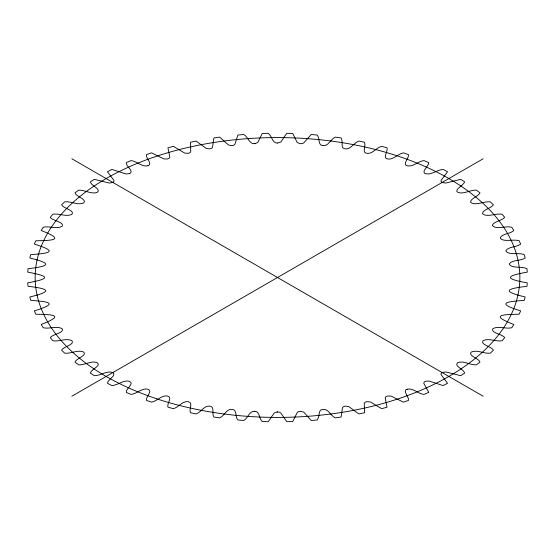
<?xml version="1.0" encoding="UTF-8"?>
<svg xmlns="http://www.w3.org/2000/svg" width="555" height="555" viewBox="0 0 555 555"><rect width="100%" height="100%" fill="white"/><g stroke="black" fill="none" stroke-linecap="round" stroke-linejoin="round"><path stroke-width="0.83" d="M254.724 411.31C249.181 410.749 248.057 418.276 243.784 420.475A249.923 144.293 0 0 1 237.873 419.969C235.008 417.02 237.346 409.618 232.066 409.368C226.44 408.653 224.352 415.973 219.676 417.873A249.923 144.293 0 0 1 213.883 417.041C211.476 413.752 215.167 406.815 209.901 406.163C204.15 405.226 201.167 412.33 196.123 413.926A249.923 144.293 0 0 1 190.497 412.767C188.631 409.222 193.612 402.68 188.284 401.695C182.456 400.634 178.71 407.377 173.354 408.667A249.923 144.293 0 0 1 167.95 407.19C166.632 403.325 172.834 397.616 167.672 396.062C161.72 394.688 157.238 401.189 151.584 402.139A249.923 144.293 0 0 1 146.464 400.37C145.729 396.319 153.027 391.317 148.074 389.277C142.045 387.619 136.925 393.807 131.029 394.418A249.923 144.293 0 0 1 126.235 392.357C126.117 388.195 134.4 383.894 129.683 381.396C123.619 379.495 117.958 385.309 111.888 385.565A249.923 144.293 0 0 1 107.462 383.248C107.83 379.176 117.147 375.485 112.679 372.488C106.629 370.4 100.517 375.763 94.336 375.673A249.923 144.293 0 0 1 90.326 373.113C91.519 368.798 101.19 366.175 97.409 362.748C91.436 360.188 84.818 365.329 78.553 364.836A249.923 144.293 0 0 1 74.994 362.061C76.361 358.246 87.239 355.713 83.722 352.071C77.846 349.366 70.943 353.986 64.685 353.153A249.923 144.293 0 0 1 61.612 350.198C63.416 346.466 74.911 344.78 71.942 340.694C66.225 337.773 59.066 341.922 52.864 340.749A249.923 144.293 0 0 1 50.311 337.627C52.586 334.006 64.47 333.146 62.181 328.726C56.693 325.521 49.291 329.261 43.214 327.727A249.923 144.293 0 0 1 41.195 324.481C65.643 315.018 52.878 314.532 35.811 314.227A249.923 144.293 0 0 1 34.361 310.883C58.809 303.356 49.561 301.587 30.74 300.38A249.923 144.293 0 0 1 29.859 296.967C53.8 291.208 48.479 288.683 28.041 286.304A249.923 144.293 0 0 1 27.75 282.856C50.158 278.763 50.214 276.244 27.75 272.144A249.923 144.293 0 0 1 28.041 268.696C48.465 266.296 53.842 263.812 29.859 258.033A249.923 144.293 0 0 1 30.74 254.62C49.534 253.399 58.837 251.665 34.361 244.117A249.923 144.293 0 0 1 35.811 240.773C52.732 240.461 65.726 240.017 41.195 230.519A249.923 144.293 0 0 1 43.214 227.273C49.284 225.719 56.742 229.527 62.202 226.246C64.401 221.847 52.586 220.987 50.311 217.373A249.923 144.293 0 0 1 52.864 214.251C59.066 213.099 66.177 217.185 71.914 214.334C75.001 210.234 63.395 208.541 61.612 204.802A249.923 144.293 0 0 1 64.685 201.847C70.943 201.014 77.846 205.634 83.722 202.929C87.26 199.287 76.347 196.754 74.994 192.939A249.923 144.293 0 0 1 78.553 190.164C84.797 189.72 91.318 194.68 97.312 192.321C101.343 188.797 91.436 186.202 90.326 181.887A249.923 144.293 0 0 1 94.336 179.327L109.21 183.046L112.603 182.56L113.886 181.568L113.928 180.396L107.462 171.752A249.923 144.293 0 0 1 111.888 169.435L126.103 173.986L129.717 173.583M322.726 145.604C328.477 146.506 330.253 139.388 335.324 137.127A249.923 144.293 0 0 1 341.117 137.959C343.385 141.629 340.402 147.956 344.35 148.691C350.489 150.322 353.521 142.906 358.877 141.074A249.923 144.293 0 0 1 364.503 142.233C366.203 145.826 362.047 151.772 365.849 153.083C372.072 155.032 375.839 147.838 381.646 146.333A249.923 144.293 0 0 1 387.05 147.81C388.007 151.453 383.193 157.266 386.419 158.626C392.489 161.033 397.498 153.936 403.416 152.861A249.923 144.293 0 0 1 408.535 154.63C408.993 158.237 403.138 163.385 406.073 165.362C412.296 168.075 417.853 161.186 423.971 160.582A249.923 144.293 0 0 1 428.765 162.643C428.689 166.299 421.96 170.697 424.492 173.181C430.271 176.192 436.938 169.705 443.112 169.435A249.923 144.293 0 0 1 447.538 171.752L441.072 180.396L441.114 181.568L442.397 182.56L445.79 183.046L460.664 179.327A249.923 144.293 0 0 1 464.674 181.887C463.418 185.481 455.565 188.631 456.897 191.711C462.031 195.416 470.196 189.65 476.447 190.164A249.923 144.293 0 0 1 480.006 192.939C478.257 196.539 469.745 198.856 470.661 202.36C475.274 206.162 484.168 201.007 490.315 201.847A249.923 144.293 0 0 1 493.388 204.802C491.092 208.423 482.392 209.728 482.503 213.682C486.846 217.775 496.08 212.988 502.136 214.251A249.923 144.293 0 0 1 504.689 217.373C501.644 220.876 493.666 221.376 492.292 225.441C496.364 230.179 505.876 225.51 511.786 227.273A249.923 144.293 0 0 1 513.805 230.519C510.378 234.016 501.658 233.606 500.166 238.088C503.323 242.486 513.576 238.837 519.189 240.773A249.923 144.293 0 0 1 520.639 244.117C516.525 247.377 508.533 246.482 505.765 250.756C508.102 255.543 518.974 252.331 524.26 254.62A249.923 144.293 0 0 1 525.141 258.033C520.534 261.114 512.66 259.58 509.199 263.868C510.912 268.78 522.033 266.053 526.959 268.696A249.923 144.293 0 0 1 527.25 272.144C505.237 275.939 504.453 278.804 527.25 282.856A249.923 144.293 0 0 1 526.959 286.304C506.535 288.704 501.158 291.188 525.141 296.967A249.923 144.293 0 0 1 524.26 300.38C505.452 301.608 496.163 303.328 520.639 310.883A249.923 144.293 0 0 1 519.189 314.227C502.247 314.546 489.274 314.976 513.805 324.481A249.923 144.293 0 0 1 511.786 327.727C505.709 329.261 498.307 325.521 492.819 328.726C490.516 333.146 502.428 334.006 504.689 337.627A249.923 144.293 0 0 1 502.136 340.749C495.934 341.922 488.775 337.773 483.058 340.694C480.068 344.78 491.598 346.466 493.388 350.198A249.923 144.293 0 0 1 490.315 353.153C484.057 353.986 477.154 349.366 471.278 352.071C467.74 355.713 478.653 358.246 480.006 362.061A249.923 144.293 0 0 1 476.447 364.836C470.175 365.343 463.522 360.146 457.556 362.776C453.921 366.3 463.536 368.825 464.674 373.113A249.923 144.293 0 0 1 460.664 375.673L445.79 371.954L442.397 372.44L441.128 373.404L441.072 374.604L447.538 383.248A249.923 144.293 0 0 1 443.112 385.565L428.946 381.021L425.484 381.32L424.041 382.228L423.798 383.394L428.765 392.357A249.923 144.293 0 0 1 423.971 394.418C417.825 393.821 412.205 386.814 405.962 389.7C403.318 391.719 408.952 396.79 408.535 400.37A249.923 144.293 0 0 1 403.416 402.139L391.053 396.09L387.556 395.992L385.836 396.721L385.205 397.838L387.05 407.19A249.923 144.293 0 0 1 381.646 408.667L370.372 401.945L366.911 401.647L365.107 402.257L364.26 403.353L364.503 412.767A249.923 144.293 0 0 1 358.877 413.926L348.797 406.607L345.404 406.107L343.503 406.614L342.47 407.654L341.117 417.041A249.923 144.293 0 0 1 335.324 417.873C330.232 415.598 328.435 408.404 322.622 409.403C317.793 409.736 320.159 416.437 317.127 419.969A249.923 144.293 0 0 1 311.216 420.475L303.807 412.157L300.588 411.29L298.604 411.567L297.265 412.448L292.749 421.522A249.923 144.293 0 0 1 286.775 421.689L280.74 412.913L279.255 412.115L277.181 411.956L274.212 412.969L268.225 421.689A249.923 144.293 0 0 1 262.251 421.522C258.644 418.276 259.948 410.887 254.308 411.283M442.321 372.488L441.946 372.703M71.859 396.228L483.141 158.772M129.516 173.68C134.574 171.211 126.075 166.757 126.235 162.643A249.923 144.293 0 0 1 131.029 160.582C137.002 161.151 142.274 167.672 148.379 165.605M407.148 389.194L406.704 389.36M148.074 165.723C153.041 163.676 145.722 158.681 146.464 154.63A249.923 144.293 0 0 1 151.584 152.861L163.947 158.91L167.444 159.007L169.164 158.279L169.795 157.162L167.95 147.81A249.923 144.293 0 0 1 173.354 146.333L184.628 153.055L188.089 153.353L189.928 152.722L190.74 151.647L190.497 142.233A249.923 144.293 0 0 1 196.123 141.074L206.203 148.393L209.596 148.893L211.538 148.365L212.53 147.346L213.883 137.959A249.923 144.293 0 0 1 219.676 137.127L228.466 144.98L231.754 145.667L233.773 145.257L234.938 144.293L237.873 135.031A249.923 144.293 0 0 1 243.784 134.525C248.085 136.752 249.244 144.397 254.884 143.683M254.988 143.676L257.798 142.469L262.251 133.477A249.923 144.293 0 0 1 268.225 133.311C272.068 135.815 272.151 143.537 277.715 143.044M277.132 411.956L277.604 411.956M277.764 143.044L280.816 142.004L286.775 133.311A249.923 144.293 0 0 1 292.749 133.477L297.202 142.469L300.012 143.676L302.149 143.62L303.745 142.899L311.216 134.525A249.923 144.293 0 0 1 317.127 135.031C319.992 137.931 317.661 145.077 322.67 145.604M71.859 158.772L483.141 396.228M156.323 398.67A242.348 139.916 0 0 0 519.848 277.5A242.348 139.916 0 0 0 156.323 156.33A242.348 139.916 0 0 0 156.323 398.67"/></g></svg>
